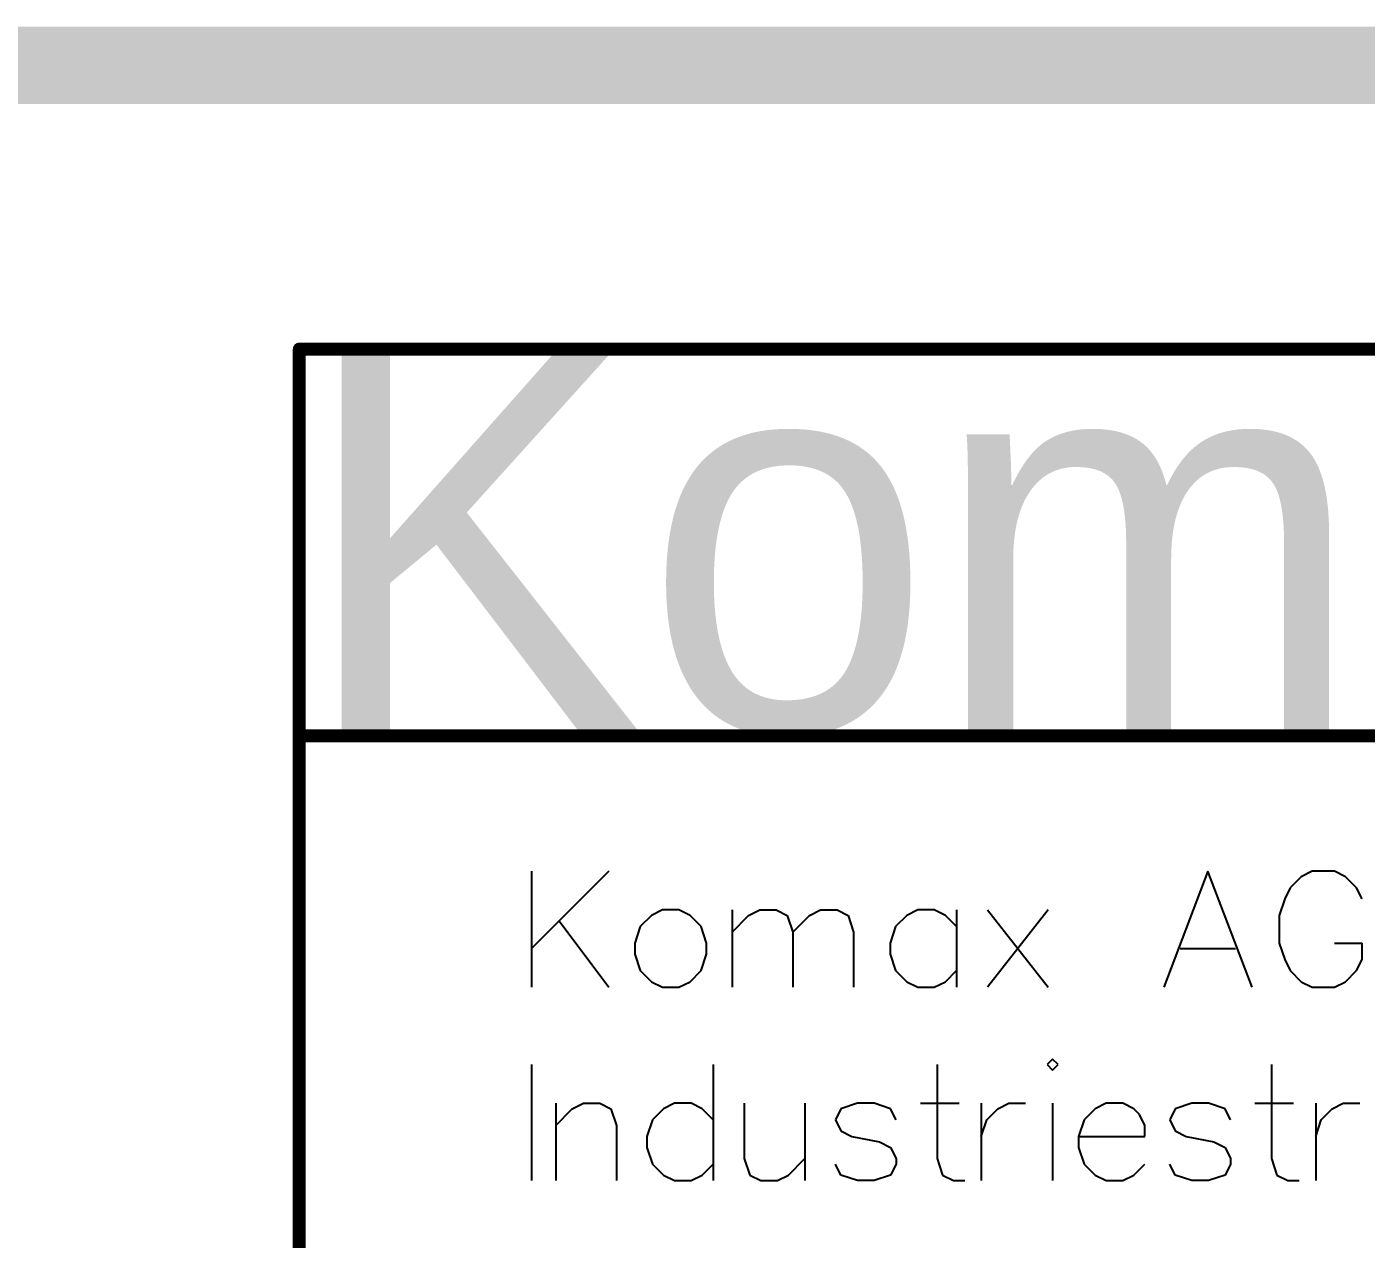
# Model space of a CAD drawing. Header units: millimetres. Extents: x 5 to 399, y 5 to 287.
# Drawn here: x 243.55 to 269.93, y 30.85 to 54.74 of the extents above; entities that cross this region are included whole.
import ezdxf

# ---------------------------------------------------------------- set-up
doc = ezdxf.new("R2010")
doc.units = ezdxf.units.MM
doc.layers.add('Mechanical16', color=56, linetype='Continuous')
doc.layers.add('Mechanical4', color=56, linetype='Continuous')

msp = doc.modelspace()

# ---------------------------------------------------------------- linework, layer by layer
at = {"layer": 'Mechanical16'}
for p, q in [((253.492, 38.1), (253.492, 35.814)), ((255.016, 38.1), (253.492, 36.576)), ((266.813, 38.1), (265.943, 35.814)), ((267.684, 35.814), (266.813, 38.1)), ((268.653, 37.991), (268.435, 37.773)), ((268.87, 38.1), (268.653, 37.991)), ((269.306, 38.1), (268.87, 38.1)), ((269.523, 37.991), (269.306, 38.1)), ((269.741, 37.773), (269.523, 37.991)), ((268.435, 37.773), (268.326, 37.555)), ((269.85, 37.555), (269.741, 37.773)), ((268.326, 37.555), (268.217, 37.229)), ((255.854, 37.229), (255.636, 37.011)), ((256.071, 37.338), (255.854, 37.229)), ((256.398, 37.338), (256.071, 37.338)), ((256.616, 37.229), (256.398, 37.338)), ((256.833, 37.011), (256.616, 37.229)), ((257.443, 37.338), (257.443, 35.814)), ((257.443, 36.902), (257.769, 37.229)), ((257.769, 37.229), (257.987, 37.338)), ((257.987, 37.338), (258.313, 37.338)), ((258.313, 37.338), (258.531, 37.229)), ((258.531, 37.229), (258.64, 36.902)), ((258.64, 36.902), (258.966, 37.229)), ((258.966, 37.229), (259.184, 37.338)), ((259.184, 37.338), (259.511, 37.338)), ((259.511, 37.338), (259.728, 37.229)), ((259.728, 37.229), (259.837, 36.902)), ((260.882, 37.229), (260.664, 37.011)), ((261.099, 37.338), (260.882, 37.229)), ((261.426, 37.338), (261.099, 37.338)), ((261.644, 37.229), (261.426, 37.338)), ((261.861, 37.011), (261.644, 37.229)), ((261.861, 37.338), (261.861, 35.814)), ((262.471, 37.338), (263.668, 35.814)), ((263.668, 37.338), (262.471, 35.814)), ((268.217, 37.229), (268.217, 36.685)), ((254.036, 37.12), (255.016, 35.814)), ((255.636, 37.011), (255.527, 36.685)), ((256.942, 36.685), (256.833, 37.011)), ((260.664, 37.011), (260.555, 36.685)), ((255.527, 36.685), (255.527, 36.467)), ((256.942, 36.467), (256.942, 36.685)), ((258.64, 36.902), (258.64, 35.814)), ((259.837, 36.902), (259.837, 35.814)), ((260.555, 36.685), (260.555, 36.467)), ((268.217, 36.685), (268.326, 36.358)), ((269.306, 36.685), (269.85, 36.685)), ((269.85, 36.358), (269.85, 36.685)), ((255.527, 36.467), (255.636, 36.141)), ((256.833, 36.141), (256.942, 36.467)), ((260.555, 36.467), (260.664, 36.141)), ((266.269, 36.576), (267.357, 36.576)), ((255.636, 36.141), (255.854, 35.923)), ((256.616, 35.923), (256.833, 36.141)), ((260.664, 36.141), (260.882, 35.923)), ((261.644, 35.923), (261.861, 36.141)), ((268.326, 36.358), (268.435, 36.141)), ((268.435, 36.141), (268.653, 35.923)), ((269.523, 35.923), (269.741, 36.141)), ((269.741, 36.141), (269.85, 36.358)), ((255.854, 35.923), (256.071, 35.814)), ((256.398, 35.814), (256.616, 35.923)), ((260.882, 35.923), (261.099, 35.814)), ((261.426, 35.814), (261.644, 35.923)), ((268.653, 35.923), (268.87, 35.814)), ((269.306, 35.814), (269.523, 35.923)), ((256.071, 35.814), (256.398, 35.814)), ((261.099, 35.814), (261.426, 35.814)), ((268.87, 35.814), (269.306, 35.814)), ((263.755, 34.398), (263.646, 34.29)), ((263.864, 34.29), (263.755, 34.398)), ((253.492, 34.29), (253.492, 32.004)), ((257.073, 34.29), (257.073, 32.004)), ((261.48, 34.29), (261.48, 32.439)), ((263.646, 34.29), (263.755, 34.181)), ((263.755, 34.181), (263.864, 34.29)), ((268.065, 34.29), (268.065, 32.439)), ((253.971, 33.528), (253.971, 32.004)), ((254.297, 33.419), (254.515, 33.528)), ((254.515, 33.528), (254.842, 33.528)), ((254.842, 33.528), (255.059, 33.419)), ((256.311, 33.528), (256.093, 33.419)), ((256.637, 33.528), (256.311, 33.528)), ((256.855, 33.419), (256.637, 33.528)), ((257.682, 33.528), (257.682, 32.439)), ((258.879, 33.528), (258.879, 32.004)), ((259.913, 33.528), (259.587, 33.419)), ((260.24, 33.528), (259.913, 33.528)), ((260.566, 33.419), (260.24, 33.528)), ((261.154, 33.528), (261.916, 33.528)), ((262.351, 33.528), (262.351, 32.004)), ((262.678, 33.419), (262.895, 33.528)), ((262.895, 33.528), (263.222, 33.528)), ((263.755, 33.528), (263.755, 32.004)), ((264.811, 33.528), (264.593, 33.419)), ((265.137, 33.528), (264.811, 33.528)), ((265.355, 33.419), (265.137, 33.528)), ((266.498, 33.528), (266.171, 33.419)), ((266.824, 33.528), (266.498, 33.528)), ((267.151, 33.419), (266.824, 33.528)), ((267.738, 33.528), (268.5, 33.528)), ((268.936, 33.528), (268.936, 32.004)), ((269.262, 33.419), (269.48, 33.528)), ((269.48, 33.528), (269.806, 33.528)), ((253.971, 33.092), (254.297, 33.419)), ((255.059, 33.419), (255.168, 33.092)), ((256.093, 33.419), (255.875, 33.201)), ((257.073, 33.201), (256.855, 33.419)), ((259.587, 33.419), (259.478, 33.201)), ((260.675, 33.201), (260.566, 33.419)), ((262.46, 33.201), (262.678, 33.419)), ((264.593, 33.419), (264.375, 33.201)), ((265.464, 33.31), (265.355, 33.419)), ((265.573, 33.092), (265.464, 33.31)), ((266.171, 33.419), (266.062, 33.201)), ((267.259, 33.201), (267.151, 33.419)), ((269.044, 33.201), (269.262, 33.419)), ((255.168, 33.092), (255.168, 32.004)), ((255.875, 33.201), (255.767, 32.875)), ((259.478, 33.201), (259.587, 32.984)), ((259.587, 32.984), (259.804, 32.875)), ((262.351, 32.875), (262.46, 33.201)), ((264.375, 33.201), (264.267, 32.875)), ((265.573, 32.875), (265.573, 33.092)), ((266.062, 33.201), (266.171, 32.984)), ((266.171, 32.984), (266.389, 32.875)), ((268.936, 32.875), (269.044, 33.201)), ((255.767, 32.875), (255.767, 32.657)), ((259.804, 32.875), (260.349, 32.766)), ((260.349, 32.766), (260.566, 32.657)), ((264.267, 32.875), (265.573, 32.875)), ((264.267, 32.875), (264.267, 32.657)), ((266.389, 32.875), (266.933, 32.766)), ((266.933, 32.766), (267.151, 32.657)), ((255.767, 32.657), (255.875, 32.331)), ((260.566, 32.657), (260.675, 32.439)), ((264.267, 32.657), (264.375, 32.331)), ((267.151, 32.657), (267.259, 32.439)), ((255.875, 32.331), (256.093, 32.113)), ((256.855, 32.113), (257.073, 32.331)), ((257.682, 32.439), (257.791, 32.113)), ((258.553, 32.113), (258.879, 32.439)), ((259.587, 32.113), (259.478, 32.331)), ((260.675, 32.331), (260.566, 32.113)), ((260.675, 32.439), (260.675, 32.331)), ((261.48, 32.439), (261.589, 32.113)), ((264.375, 32.331), (264.593, 32.113)), ((265.355, 32.113), (265.573, 32.331)), ((266.171, 32.113), (266.062, 32.331)), ((267.259, 32.331), (267.151, 32.113)), ((267.259, 32.439), (267.259, 32.331)), ((268.065, 32.439), (268.174, 32.113)), ((256.093, 32.113), (256.311, 32.004)), ((256.311, 32.004), (256.637, 32.004)), ((256.637, 32.004), (256.855, 32.113)), ((257.791, 32.113), (258.009, 32.004)), ((258.009, 32.004), (258.335, 32.004)), ((258.335, 32.004), (258.553, 32.113)), ((259.913, 32.004), (259.587, 32.113)), ((260.24, 32.004), (259.913, 32.004)), ((260.566, 32.113), (260.24, 32.004)), ((261.589, 32.113), (261.807, 32.004)), ((261.807, 32.004), (262.025, 32.004)), ((264.593, 32.113), (264.811, 32.004)), ((264.811, 32.004), (265.137, 32.004)), ((265.137, 32.004), (265.355, 32.113)), ((266.498, 32.004), (266.171, 32.113)), ((266.824, 32.004), (266.498, 32.004)), ((267.151, 32.113), (266.824, 32.004)), ((268.174, 32.113), (268.391, 32.004)), ((268.391, 32.004), (268.609, 32.004))]:
    msp.add_line(p, q, dxfattribs=at)
at = {"layer": 'Mechanical16', "const_width": 0.254}
for points in [[(248.92, 25.527), (248.92, 48.387)], [(248.92, 48.387), (292.1, 48.387)], [(248.92, 40.767), (292.1, 40.767)]]:
    msp.add_lwpolyline(points, dxfattribs=at)
at = {"layer": 'Mechanical16', "const_width": 0.127}
for points in [[(248.857, 48.387, 1), (248.983, 48.387, 1)], [(248.857, 48.387, 1), (248.983, 48.387, 1)], [(248.857, 40.767, 1), (248.983, 40.767, 1)]]:
    msp.add_lwpolyline(points, format="xyb", close=True, dxfattribs=at)
at = {"layer": 'Mechanical4'}
msp.add_solid([(241.935, 53.213), (331.216, 53.213), (241.935, 54.737), (331.216, 54.737)], dxfattribs=at)

# ---------------------------------------------------------------- texts
at = {"layer": 'Mechanical16'}
msp.add_text('Komax AG', height=7.62, dxfattribs=at).set_placement((248.92, 40.856))

doc.saveas('drawing.dxf')
